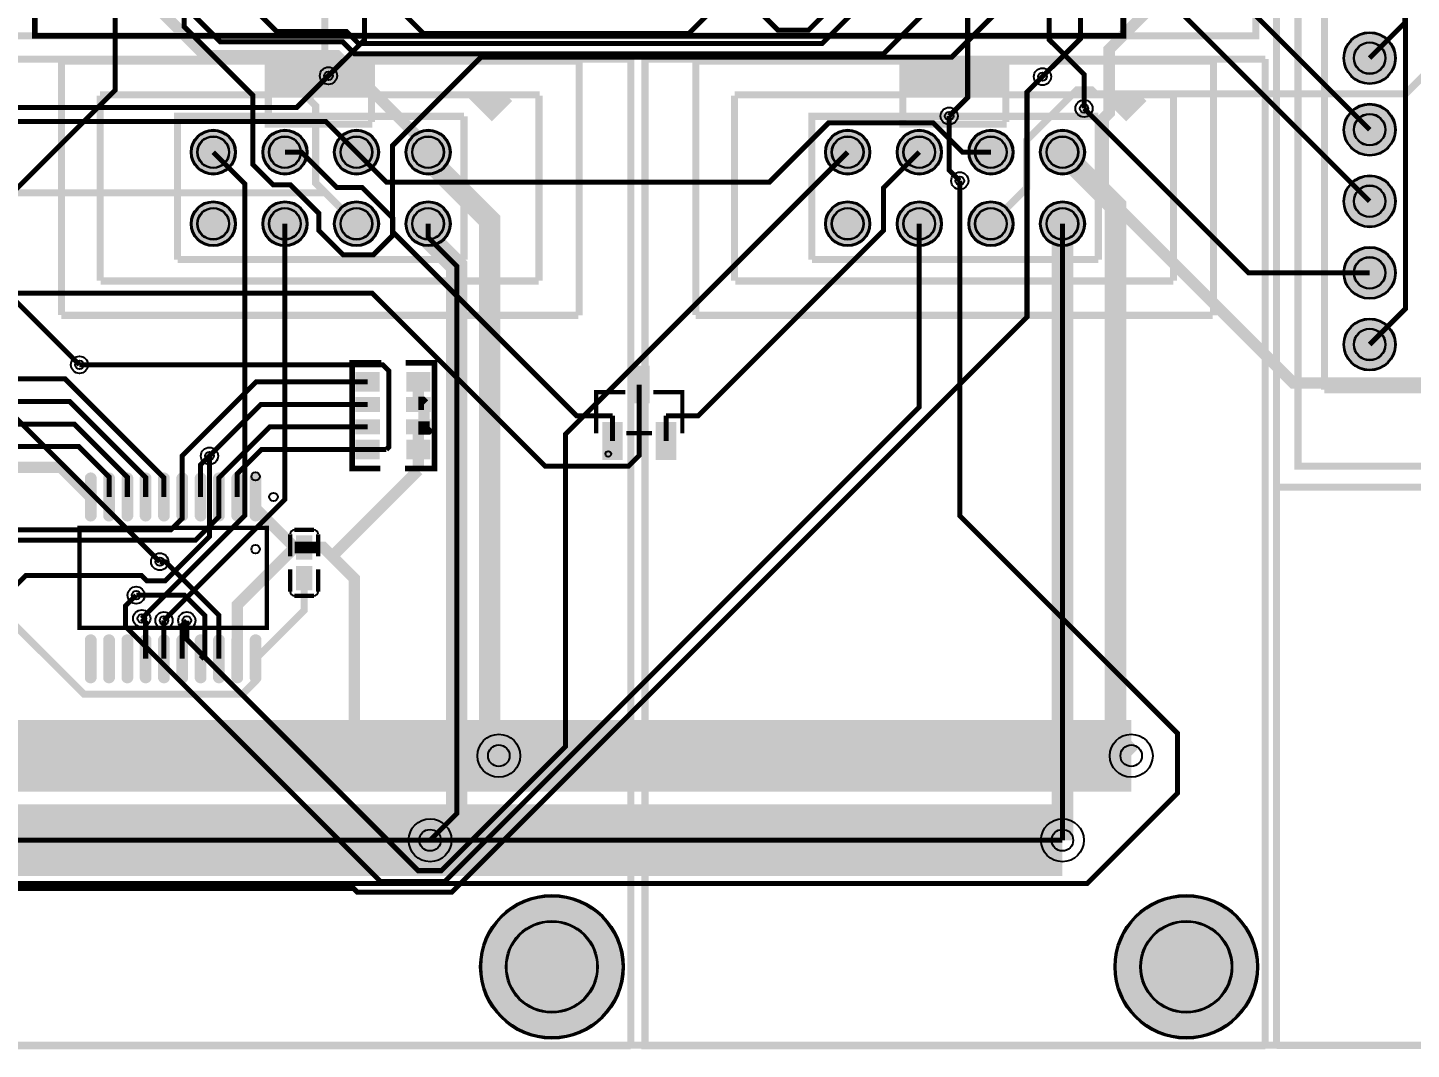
# Model space of a CAD drawing. Header units: millimetres. Extents: x 0 to 210, y -1 to 136.
# Drawn here: x 90.62 to 139.71, y -0.52 to 35.72 of the extents above; entities that cross this region are included whole.
import ezdxf

# ---------------------------------------------------------------- set-up
doc = ezdxf.new("R2010")
doc.units = ezdxf.units.MM
for name, color, linetype, true_color in [('BoardOutLine', 7, 'Continuous', 0xff00ff), ('BottomLayer', 7, 'Continuous', 0x0000ff), ('BottomSolderMaskLayer', 7, 'Continuous', 0xaa00ff), ('Document', 7, 'Continuous', 0xffffff), ('Hole', 7, 'Continuous', 0x222222), ('Multi-Layer', 7, 'Continuous', 0xc0c0c0), ('TopLayer', 7, 'Continuous', 0xff0000), ('TopPasteMaskLayer', 7, 'Continuous', 0x808080), ('TopSilkLayer', 7, 'Continuous', 0xffcc00), ('TopSolderMaskLayer', 7, 'Continuous', 0x800080)]:
    doc.layers.add(name, color=color, linetype=linetype, true_color=true_color)

msp = doc.modelspace()

# ---------------------------------------------------------------- hatches: boundary and pattern name
at = {"layer": 'BottomSolderMaskLayer'}
for points in [[(137.301, 34.645, 1), (139.152, 34.645, 1)], [(137.301, 32.105, 1), (139.152, 32.105, 1)], [(96.418, 31.307, 1), (97.993, 31.307, 1)], [(98.958, 31.307, 1), (100.533, 31.307, 1)], [(101.498, 31.307, 1), (103.073, 31.307, 1)], [(104.038, 31.307, 1), (105.613, 31.307, 1)], [(118.923, 31.307, 1), (120.497, 31.307, 1)], [(121.463, 31.307, 1), (123.037, 31.307, 1)], [(124.003, 31.307, 1), (125.577, 31.307, 1)], [(126.543, 31.307, 1), (128.117, 31.307, 1)], [(137.301, 29.565, 1), (139.152, 29.565, 1)], [(96.418, 28.767, 1), (97.993, 28.767, 1)], [(98.958, 28.767, 1), (100.533, 28.767, 1)], [(101.498, 28.767, 1), (103.073, 28.767, 1)], [(104.038, 28.767, 1), (105.613, 28.767, 1)], [(118.923, 28.767, 1), (120.497, 28.767, 1)], [(121.463, 28.767, 1), (123.037, 28.767, 1)], [(124.003, 28.767, 1), (125.577, 28.767, 1)], [(126.543, 28.767, 1), (128.117, 28.767, 1)], [(137.301, 27.025, 1), (139.152, 27.025, 1)], [(137.301, 24.485, 1), (139.152, 24.485, 1)], [(106.667, 2.407, 1), (111.769, 2.407, 1)], [(129.171, 2.407, 1), (134.273, 2.407, 1)]]:
    msp.add_hatch(color=256, dxfattribs=at).paths.add_polyline_path(points)
at = {"layer": 'Document'}
for points in [[(102.816, 33.237), (102.816, 34.437), (99.216, 34.437), (99.216, 33.237)], [(125.32, 33.237), (125.32, 34.437), (121.72, 34.437), (121.72, 33.237)], [(107.823, 33.339), (106.477, 33.339), (107.137, 32.679)], [(130.327, 33.339), (128.981, 33.339), (129.641, 32.679)]]:
    msp.add_hatch(color=256, dxfattribs=at).paths.add_polyline_path(points)
at = {"layer": 'Multi-Layer'}
for points in [[(137.327, 34.645, 1), (139.127, 34.645, 1)], [(137.327, 32.105, 1), (139.127, 32.105, 1)], [(96.444, 31.307, 1), (97.968, 31.307, 1)], [(98.984, 31.307, 1), (100.508, 31.307, 1)], [(101.524, 31.307, 1), (103.048, 31.307, 1)], [(104.064, 31.307, 1), (105.588, 31.307, 1)], [(118.948, 31.307, 1), (120.472, 31.307, 1)], [(121.488, 31.307, 1), (123.012, 31.307, 1)], [(124.028, 31.307, 1), (125.552, 31.307, 1)], [(126.568, 31.307, 1), (128.092, 31.307, 1)], [(137.327, 29.565, 1), (139.127, 29.565, 1)], [(96.444, 28.767, 1), (97.968, 28.767, 1)], [(98.984, 28.767, 1), (100.508, 28.767, 1)], [(101.524, 28.767, 1), (103.048, 28.767, 1)], [(104.064, 28.767, 1), (105.588, 28.767, 1)], [(118.948, 28.767, 1), (120.472, 28.767, 1)], [(121.488, 28.767, 1), (123.012, 28.767, 1)], [(124.028, 28.767, 1), (125.552, 28.767, 1)], [(126.568, 28.767, 1), (128.092, 28.767, 1)], [(137.327, 27.025, 1), (139.127, 27.025, 1)], [(137.327, 24.485, 1), (139.127, 24.485, 1)]]:
    msp.add_hatch(color=256, dxfattribs=at).paths.add_polyline_path(points)
at = {"layer": 'TopLayer'}
for points in [[(112.669, 23.686), (112.669, 22.436), (111.969, 22.436), (111.969, 23.686)], [(103.081, 23.485), (103.081, 22.835), (102.281, 22.835), (102.281, 23.485)], [(104.881, 23.485), (104.881, 22.835), (104.081, 22.835), (104.081, 23.485)], [(103.081, 22.61), (103.081, 22.11), (102.281, 22.11), (102.281, 22.61)], [(104.881, 22.61), (104.881, 22.11), (104.081, 22.11), (104.081, 22.61)], [(103.081, 21.81), (103.081, 21.31), (102.281, 21.31), (102.281, 21.81)], [(104.881, 21.81), (104.881, 21.31), (104.081, 21.31), (104.081, 21.81)], [(111.719, 21.686), (111.719, 20.436), (111.019, 20.436), (111.019, 21.686)], [(113.619, 21.686), (113.619, 20.436), (112.919, 20.436), (112.919, 21.686)], [(103.081, 21.085), (103.081, 20.435), (102.281, 20.435), (102.281, 21.085)], [(104.881, 21.085), (104.881, 20.435), (104.081, 20.435), (104.081, 21.085)], [(93.04, 18.386, -0.785398), (92.676, 18.386), (92.676, 19.764, -0.785398), (93.04, 19.764)], [(93.69, 18.386, -0.785398), (93.326, 18.386), (93.326, 19.764, -0.785398), (93.69, 19.764)], [(94.34, 18.386, -0.785398), (93.976, 18.386), (93.976, 19.764, -0.785398), (94.34, 19.764)], [(94.99, 18.386, -0.785398), (94.626, 18.386), (94.626, 19.764, -0.785398), (94.99, 19.764)], [(95.64, 18.386, -0.785398), (95.276, 18.386), (95.276, 19.764, -0.785398), (95.64, 19.764)], [(96.29, 18.386, -0.785398), (95.926, 18.386), (95.926, 19.764, -0.785398), (96.29, 19.764)], [(96.94, 18.386, -0.785398), (96.576, 18.386), (96.576, 19.764, -0.785398), (96.94, 19.764)], [(97.59, 18.386, -0.785398), (97.226, 18.386), (97.226, 19.764, -0.785398), (97.59, 19.764)], [(98.24, 18.386, -0.785398), (97.876, 18.386), (97.876, 19.764, -0.785398), (98.24, 19.764)], [(98.89, 18.386, -0.785398), (98.526, 18.386), (98.526, 19.764, -0.785398), (98.89, 19.764)], [(100.701, 16.888), (100.161, 16.888), (100.161, 17.678), (100.701, 17.678)], [(100.701, 16.588), (100.161, 16.588), (100.161, 15.797), (100.701, 15.797)], [(93.04, 12.644, -0.785398), (92.676, 12.644), (92.676, 14.022, -0.785398), (93.04, 14.022)], [(93.69, 12.644, -0.785398), (93.326, 12.644), (93.326, 14.022, -0.785398), (93.69, 14.022)], [(94.34, 12.644, -0.785398), (93.976, 12.644), (93.976, 14.022, -0.785398), (94.34, 14.022)], [(94.99, 12.644, -0.785398), (94.626, 12.644), (94.626, 14.022, -0.785398), (94.99, 14.022)], [(95.64, 12.644, -0.785398), (95.276, 12.644), (95.276, 14.022, -0.785398), (95.64, 14.022)], [(96.29, 12.644, -0.785398), (95.926, 12.644), (95.926, 14.022, -0.785398), (96.29, 14.022)], [(96.94, 12.644, -0.785398), (96.576, 12.644), (96.576, 14.022, -0.785398), (96.94, 14.022)], [(97.59, 12.644, -0.785398), (97.226, 12.644), (97.226, 14.022, -0.785398), (97.59, 14.022)], [(98.24, 12.644, -0.785398), (97.876, 12.644), (97.876, 14.022, -0.785398), (98.24, 14.022)], [(98.89, 12.644, -0.785398), (98.526, 12.644), (98.526, 14.022, -0.785398), (98.89, 14.022)]]:
    msp.add_hatch(color=256, dxfattribs=at).paths.add_polyline_path(points)
at = {"layer": 'TopPasteMaskLayer'}
for points in [[(112.669, 23.686), (112.669, 22.436), (111.969, 22.436), (111.969, 23.686)], [(103.081, 23.485), (103.081, 22.835), (102.281, 22.835), (102.281, 23.485)], [(104.881, 23.485), (104.881, 22.835), (104.081, 22.835), (104.081, 23.485)], [(103.081, 22.61), (103.081, 22.11), (102.281, 22.11), (102.281, 22.61)], [(104.881, 22.61), (104.881, 22.11), (104.081, 22.11), (104.081, 22.61)], [(103.081, 21.81), (103.081, 21.31), (102.281, 21.31), (102.281, 21.81)], [(104.881, 21.81), (104.881, 21.31), (104.081, 21.31), (104.081, 21.81)], [(111.719, 21.686), (111.719, 20.436), (111.019, 20.436), (111.019, 21.686)], [(113.619, 21.686), (113.619, 20.436), (112.919, 20.436), (112.919, 21.686)], [(103.081, 21.085), (103.081, 20.435), (102.281, 20.435), (102.281, 21.085)], [(104.881, 21.085), (104.881, 20.435), (104.081, 20.435), (104.081, 21.085)], [(93.04, 18.386, -0.785398), (92.676, 18.386), (92.676, 19.764, -0.785398), (93.04, 19.764)], [(93.69, 18.386, -0.785398), (93.326, 18.386), (93.326, 19.764, -0.785398), (93.69, 19.764)], [(94.34, 18.386, -0.785398), (93.976, 18.386), (93.976, 19.764, -0.785398), (94.34, 19.764)], [(94.99, 18.386, -0.785398), (94.626, 18.386), (94.626, 19.764, -0.785398), (94.99, 19.764)], [(95.64, 18.386, -0.785398), (95.276, 18.386), (95.276, 19.764, -0.785398), (95.64, 19.764)], [(96.29, 18.386, -0.785398), (95.926, 18.386), (95.926, 19.764, -0.785398), (96.29, 19.764)], [(96.94, 18.386, -0.785398), (96.576, 18.386), (96.576, 19.764, -0.785398), (96.94, 19.764)], [(97.59, 18.386, -0.785398), (97.226, 18.386), (97.226, 19.764, -0.785398), (97.59, 19.764)], [(98.24, 18.386, -0.785398), (97.876, 18.386), (97.876, 19.764, -0.785398), (98.24, 19.764)], [(98.89, 18.386, -0.785398), (98.526, 18.386), (98.526, 19.764, -0.785398), (98.89, 19.764)], [(100.206, 17.568), (100.656, 17.568), (100.706, 17.518), (100.706, 16.988), (100.656, 16.938), (100.206, 16.938), (100.156, 16.988), (100.156, 17.518)], [(100.206, 16.538), (100.656, 16.538), (100.706, 16.488), (100.706, 15.958), (100.656, 15.908), (100.206, 15.908), (100.156, 15.958), (100.156, 16.488)], [(93.04, 12.644, -0.785398), (92.676, 12.644), (92.676, 14.022, -0.785398), (93.04, 14.022)], [(93.69, 12.644, -0.785398), (93.326, 12.644), (93.326, 14.022, -0.785398), (93.69, 14.022)], [(94.34, 12.644, -0.785398), (93.976, 12.644), (93.976, 14.022, -0.785398), (94.34, 14.022)], [(94.99, 12.644, -0.785398), (94.626, 12.644), (94.626, 14.022, -0.785398), (94.99, 14.022)], [(95.64, 12.644, -0.785398), (95.276, 12.644), (95.276, 14.022, -0.785398), (95.64, 14.022)], [(96.29, 12.644, -0.785398), (95.926, 12.644), (95.926, 14.022, -0.785398), (96.29, 14.022)], [(96.94, 12.644, -0.785398), (96.576, 12.644), (96.576, 14.022, -0.785398), (96.94, 14.022)], [(97.59, 12.644, -0.785398), (97.226, 12.644), (97.226, 14.022, -0.785398), (97.59, 14.022)], [(98.24, 12.644, -0.785398), (97.876, 12.644), (97.876, 14.022, -0.785398), (98.24, 14.022)], [(98.89, 12.644, -0.785398), (98.526, 12.644), (98.526, 14.022, -0.785398), (98.89, 14.022)]]:
    msp.add_hatch(color=256, dxfattribs=at).paths.add_polyline_path(points)
at = {"layer": 'TopSolderMaskLayer'}
for points in [[(137.301, 34.645, 1), (139.152, 34.645, 1)], [(137.301, 32.105, 1), (139.152, 32.105, 1)], [(96.418, 31.307, 1), (97.993, 31.307, 1)], [(98.958, 31.307, 1), (100.533, 31.307, 1)], [(101.498, 31.307, 1), (103.073, 31.307, 1)], [(104.038, 31.307, 1), (105.613, 31.307, 1)], [(118.923, 31.307, 1), (120.497, 31.307, 1)], [(121.463, 31.307, 1), (123.037, 31.307, 1)], [(124.003, 31.307, 1), (125.577, 31.307, 1)], [(126.543, 31.307, 1), (128.117, 31.307, 1)], [(137.301, 29.565, 1), (139.152, 29.565, 1)], [(96.418, 28.767, 1), (97.993, 28.767, 1)], [(98.958, 28.767, 1), (100.533, 28.767, 1)], [(101.498, 28.767, 1), (103.073, 28.767, 1)], [(104.038, 28.767, 1), (105.613, 28.767, 1)], [(118.923, 28.767, 1), (120.497, 28.767, 1)], [(121.463, 28.767, 1), (123.037, 28.767, 1)], [(124.003, 28.767, 1), (125.577, 28.767, 1)], [(126.543, 28.767, 1), (128.117, 28.767, 1)], [(137.301, 27.025, 1), (139.152, 27.025, 1)], [(137.301, 24.485, 1), (139.152, 24.485, 1)], [(112.683, 23.732), (112.683, 22.391), (111.954, 22.391), (111.954, 23.732)], [(103.112, 23.505), (103.112, 22.814), (102.25, 22.814), (102.25, 23.505)], [(104.912, 23.505), (104.912, 22.814), (104.05, 22.814), (104.05, 23.505)], [(103.122, 22.626), (103.122, 22.094), (102.24, 22.094), (102.24, 22.626)], [(104.922, 22.626), (104.922, 22.094), (104.04, 22.094), (104.04, 22.626)], [(103.122, 21.826), (103.122, 21.294), (102.24, 21.294), (102.24, 21.826)], [(104.922, 21.826), (104.922, 21.294), (104.04, 21.294), (104.04, 21.826)], [(111.733, 21.732), (111.733, 20.391), (111.004, 20.391), (111.004, 21.732)], [(113.633, 21.732), (113.633, 20.391), (112.904, 20.391), (112.904, 21.732)], [(103.112, 21.106), (103.112, 20.414), (102.25, 20.414), (102.25, 21.106)], [(104.912, 21.106), (104.912, 20.414), (104.05, 20.414), (104.05, 21.106)], [(93.066, 18.366, -0.785398), (92.651, 18.366), (92.651, 19.784, -0.785398), (93.066, 19.784)], [(93.716, 18.366, -0.785398), (93.301, 18.366), (93.301, 19.784, -0.785398), (93.716, 19.784)], [(94.365, 18.366, -0.785398), (93.951, 18.366), (93.951, 19.784, -0.785398), (94.365, 19.784)], [(95.015, 18.366, -0.785398), (94.601, 18.366), (94.601, 19.784, -0.785398), (95.015, 19.784)], [(95.665, 18.366, -0.785398), (95.251, 18.366), (95.251, 19.784, -0.785398), (95.665, 19.784)], [(96.315, 18.366, -0.785398), (95.901, 18.366), (95.901, 19.784, -0.785398), (96.315, 19.784)], [(96.966, 18.366, -0.785398), (96.551, 18.366), (96.551, 19.784, -0.785398), (96.966, 19.784)], [(97.616, 18.366, -0.785398), (97.201, 18.366), (97.201, 19.784, -0.785398), (97.616, 19.784)], [(98.266, 18.366, -0.785398), (97.851, 18.366), (97.851, 19.784, -0.785398), (98.266, 19.784)], [(98.916, 18.366, -0.785398), (98.501, 18.366), (98.501, 19.784, -0.785398), (98.916, 19.784)], [(100.719, 16.85), (100.144, 16.85), (100.144, 17.715), (100.719, 17.715)], [(100.719, 16.625), (100.144, 16.625), (100.144, 15.76), (100.719, 15.76)], [(93.066, 12.624, -0.785398), (92.651, 12.624), (92.651, 14.042, -0.785398), (93.066, 14.042)], [(93.716, 12.624, -0.785398), (93.301, 12.624), (93.301, 14.042, -0.785398), (93.716, 14.042)], [(94.365, 12.624, -0.785398), (93.951, 12.624), (93.951, 14.042, -0.785398), (94.365, 14.042)], [(95.015, 12.624, -0.785398), (94.601, 12.624), (94.601, 14.042, -0.785398), (95.015, 14.042)], [(95.665, 12.624, -0.785398), (95.251, 12.624), (95.251, 14.042, -0.785398), (95.665, 14.042)], [(96.315, 12.624, -0.785398), (95.901, 12.624), (95.901, 14.042, -0.785398), (96.315, 14.042)], [(96.966, 12.624, -0.785398), (96.551, 12.624), (96.551, 14.042, -0.785398), (96.966, 14.042)], [(97.616, 12.624, -0.785398), (97.201, 12.624), (97.201, 14.042, -0.785398), (97.616, 14.042)], [(98.266, 12.624, -0.785398), (97.851, 12.624), (97.851, 14.042, -0.785398), (98.266, 14.042)], [(98.916, 12.624, -0.785398), (98.501, 12.624), (98.501, 14.042, -0.785398), (98.916, 14.042)], [(106.667, 2.407, 1), (111.769, 2.407, 1)], [(129.171, 2.407, 1), (134.273, 2.407, 1)]]:
    msp.add_hatch(color=256, dxfattribs=at).paths.add_polyline_path(points)

# ---------------------------------------------------------------- linework, layer by layer
at = {"layer": 'BoardOutLine', "const_width": 0.254}
msp.add_lwpolyline([(-0.086, 135.625), (209.914, 135.625), (209.914, -0.375), (-0.086, -0.375), (-0.086, 135.625)], close=True, dxfattribs=at)
at = {"layer": 'BottomLayer'}
for points, const_width in [([(128.095, 32.857), (128.095, 34.064), (126.861, 35.297), (126.861, 39.738), (108.968, 57.631), (108.968, 64.242), (108.559, 64.651), (108.559, 68.055), (109.829, 69.325), (109.829, 69.951)], 0.178), ([(112.369, 69.951), (113.639, 68.681), (113.639, 66.776), (116.475, 63.94), (120.033, 63.94), (121.616, 62.357), (121.616, 61.696), (122.277, 61.034), (123.751, 61.034), (142.088, 42.698), (142.088, 39.293), (141.249, 38.455), (140.202, 38.455), (139.497, 37.749), (139.497, 25.755), (138.227, 24.485)], 0.178), ([(126.62, 33.986), (126.072, 33.438), (126.072, 25.462), (105.661, 5.051), (102.32, 5.051), (102.191, 5.18), (62.024, 5.18), (61.425, 4.58), (43.446, 4.58), (42.852, 5.175), (13.561, 5.175), (11.316, 7.42), (11.316, 24.013), (8.594, 26.735), (8.594, 34.796), (9.73, 35.932), (9.73, 40.226), (5.834, 44.123), (5.834, 62.911), (9.326, 66.404)], 0.178), ([(98.51, 58.725), (99.97, 57.265), (99.97, 42.052), (101.165, 40.856), (101.165, 34.79), (100.64, 34.264), (100.64, 33.15), (100.84, 32.95), (100.84, 30.213), (102.286, 28.767)], 0.254), ([(92.46, 23.765), (87.953, 28.273), (87.953, 48.882), (89.51, 50.44)], 0.178), ([(140.767, 42.265), (139.376, 43.655), (137.684, 43.655), (131.224, 37.195), (130.979, 37.195), (130.562, 36.779), (130.562, 36.533), (128.985, 34.956), (128.985, 32.699), (128.777, 32.491), (128.777, 29.835)], 0.406), ([(97.486, 36.703), (97.486, 37.765), (95.712, 39.539), (95.165, 39.539), (93.726, 38.1), (93.726, 33.507), (88.902, 28.684)], 0.178), ([(125.426, 36.703), (123.395, 34.672), (106.698, 34.672), (103.568, 31.542), (103.568, 28.349), (102.886, 27.668), (101.813, 27.668), (100.951, 28.53), (100.951, 29.136), (99.935, 30.152), (99.325, 30.152), (98.614, 30.863), (98.614, 33.32), (96.175, 35.759), (96.175, 38.122), (95.369, 38.927)], 0.178), ([(138.227, 32.105), (132.938, 37.393), (132.938, 37.88)], 0.178), ([(102.566, 36.703), (102.566, 35.291), (101.292, 34.018)], 0.178), ([(138.227, 29.565), (131.307, 36.484)], 0.178), ([(86.777, 33.536), (86.777, 25.31), (95.308, 16.779)], 0.178), ([(123.311, 32.589), (123.311, 30.67), (123.687, 30.293)], 0.178), ([(107.336, 9.895), (107.01, 10.221), (107.01, 28.894), (104.826, 31.078), (104.826, 31.307)], 0.762), ([(107.336, 9.895), (107.01, 10.221), (107.01, 28.894), (104.826, 31.079), (104.826, 31.307)], 0.406), ([(129.768, 9.895), (129.21, 10.454), (129.21, 29.402), (127.33, 31.282), (127.33, 31.307)], 0.762), ([(128.777, 29.835), (127.33, 31.282), (127.33, 31.307)], 0.406), ([(94.669, 14.763), (98.329, 18.423), (98.329, 30.184), (97.206, 31.307)], 0.178), ([(119.71, 31.307), (109.701, 21.299), (109.701, 10.221), (105.299, 5.818), (104.473, 5.818), (96.267, 14.025), (96.267, 14.69)], 0.178), ([(129.768, 9.895), (129.21, 10.453), (129.21, 29.402), (128.777, 29.835)], 0.406), ([(104.899, 6.898), (105.842, 7.84), (105.842, 27.268), (104.826, 28.284), (104.826, 28.767)], 0.762), ([(127.33, 6.898), (127.33, 28.767)], 0.762), ([(122.25, 28.767), (122.25, 22.264), (105.415, 5.429), (103.145, 5.429), (94.095, 14.478), (94.095, 15.213), (94.472, 15.589)], 0.178), ([(99.746, 28.767), (99.746, 18.983), (95.458, 14.695)], 0.178), ([(104.899, 6.898), (105.842, 7.84), (105.842, 27.269), (104.826, 28.285), (104.826, 28.767)], 0.178), ([(127.33, 6.898), (127.33, 28.767)], 0.178), ([(97.07, 20.53), (97.07, 17.67), (95.502, 16.102), (94.846, 16.102), (94.654, 16.294), (90.565, 16.294), (89.148, 14.877)], 0.178)]:
    msp.add_lwpolyline(points, dxfattribs=dict(at, const_width=const_width))
at = {"layer": 'BottomSolderMaskLayer'}
for centre, radius in [((138.227, 34.645), 0.925), ((138.227, 34.645), 0.566), ((138.227, 32.105), 0.925), ((138.227, 32.105), 0.566), ((97.206, 31.307), 0.787), ((99.746, 31.307), 0.787), ((102.286, 31.307), 0.787), ((104.826, 31.307), 0.787), ((119.71, 31.307), 0.787), ((122.25, 31.307), 0.787), ((124.79, 31.307), 0.787), ((127.33, 31.307), 0.787), ((97.206, 31.307), 0.568), ((99.746, 31.307), 0.568), ((102.286, 31.307), 0.568), ((104.826, 31.307), 0.568), ((119.71, 31.307), 0.568), ((122.25, 31.307), 0.568), ((124.79, 31.307), 0.568), ((127.33, 31.307), 0.568), ((138.227, 29.565), 0.925), ((138.227, 29.565), 0.566), ((97.206, 28.767), 0.787), ((99.746, 28.767), 0.787), ((102.286, 28.767), 0.787), ((104.826, 28.767), 0.787), ((119.71, 28.767), 0.787), ((122.25, 28.767), 0.787), ((124.79, 28.767), 0.787), ((127.33, 28.767), 0.787), ((97.206, 28.767), 0.568), ((99.746, 28.767), 0.568), ((102.286, 28.767), 0.568), ((104.826, 28.767), 0.568), ((119.71, 28.767), 0.568), ((122.25, 28.767), 0.568), ((124.79, 28.767), 0.568), ((127.33, 28.767), 0.568), ((138.227, 27.025), 0.925), ((138.227, 27.025), 0.566), ((138.227, 24.485), 0.925), ((138.227, 24.485), 0.566), ((109.218, 2.407), 2.551), ((131.722, 2.407), 2.551), ((109.217, 2.407), 1.633), ((131.721, 2.407), 1.633)]:
    msp.add_circle(centre, radius, dxfattribs=at)
at = {"layer": 'Document'}
for centre, radius in [((111.219, 20.601), 0.1), ((98.708, 19.804), 0.15)]:
    msp.add_circle(centre, radius, dxfattribs=at)
at = {"layer": 'Hole'}
for centre, radius in [((101.292, 34.018), 0.152), ((126.62, 33.986), 0.152), ((128.095, 32.857), 0.152), ((123.311, 32.589), 0.152), ((123.687, 30.293), 0.152), ((92.46, 23.765), 0.152), ((97.07, 20.53), 0.152), ((95.308, 16.779), 0.152), ((94.472, 15.589), 0.152), ((94.669, 14.763), 0.152), ((95.458, 14.695), 0.152), ((96.267, 14.69), 0.152), ((107.336, 9.895), 0.381), ((129.768, 9.895), 0.381), ((104.899, 6.898), 0.381), ((127.33, 6.898), 0.381)]:
    msp.add_circle(centre, radius, dxfattribs=at)
at = {"layer": 'Multi-Layer'}
for centre, radius in [((138.227, 34.645), 0.9), ((138.227, 34.645), 0.55), ((101.292, 34.018), 0.305), ((126.62, 33.986), 0.305), ((123.311, 32.589), 0.305), ((128.095, 32.857), 0.305), ((138.227, 32.105), 0.9), ((138.227, 32.105), 0.55), ((97.206, 31.307), 0.762), ((99.746, 31.307), 0.762), ((102.286, 31.307), 0.762), ((104.826, 31.307), 0.762), ((119.71, 31.307), 0.762), ((122.25, 31.307), 0.762), ((124.79, 31.307), 0.762), ((127.33, 31.307), 0.762), ((97.206, 31.307), 0.55), ((99.746, 31.307), 0.55), ((102.286, 31.307), 0.55), ((104.826, 31.307), 0.55), ((119.71, 31.307), 0.55), ((122.25, 31.307), 0.55), ((124.79, 31.307), 0.55), ((127.33, 31.307), 0.55), ((123.687, 30.293), 0.305), ((138.227, 29.565), 0.9), ((138.227, 29.565), 0.55), ((97.206, 28.767), 0.762), ((99.746, 28.767), 0.762), ((102.286, 28.767), 0.762), ((104.826, 28.767), 0.762), ((119.71, 28.767), 0.762), ((122.25, 28.767), 0.762), ((124.79, 28.767), 0.762), ((127.33, 28.767), 0.762), ((97.206, 28.767), 0.55), ((99.746, 28.767), 0.55), ((102.286, 28.767), 0.55), ((104.826, 28.767), 0.55), ((119.71, 28.767), 0.55), ((122.25, 28.767), 0.55), ((124.79, 28.767), 0.55), ((127.33, 28.767), 0.55), ((138.227, 27.025), 0.9), ((138.227, 27.025), 0.55), ((138.227, 24.485), 0.9), ((138.227, 24.485), 0.55), ((92.46, 23.765), 0.305), ((97.07, 20.53), 0.305), ((95.308, 16.779), 0.305), ((94.472, 15.589), 0.305), ((94.669, 14.763), 0.305), ((95.458, 14.695), 0.305), ((96.267, 14.69), 0.305), ((107.336, 9.895), 0.762), ((129.768, 9.895), 0.762), ((104.899, 6.898), 0.762), ((127.33, 6.898), 0.762), ((109.218, 2.407), 2.5), ((131.722, 2.407), 2.5), ((109.217, 2.407), 1.6), ((131.721, 2.407), 1.6)]:
    msp.add_circle(centre, radius, dxfattribs=at)
at = {"layer": 'TopLayer'}
for points, const_width in [([(102.561, 70.302), (104.182, 68.681), (110.471, 68.681), (111.099, 68.052), (111.099, 66.858), (111.815, 66.142), (123.049, 66.142), (126.596, 62.595), (126.596, 61.543), (125.81, 60.757), (125.81, 56.52), (139.48, 42.85), (139.48, 35.898), (138.227, 34.645)], 0.178), ([(123.687, 30.293), (123.687, 18.411), (131.413, 10.686), (131.413, 8.571), (128.2, 5.359), (6.344, 5.359), (0.674, 11.029), (0.674, 67.545), (1.032, 67.903), (4.537, 67.903)], 0.178), ([(127.33, 6.898), (7.061, 6.898), (2.743, 11.216), (2.743, 60.706), (2.743, 60.706), (2.743, 65.329)], 2.54), ([(70.155, 40.197), (71.656, 41.698), (99.174, 41.698), (103.836, 37.036), (103.836, 36.347), (104.667, 35.516), (114.078, 35.516), (115.266, 36.703)], 0.178), ([(120.346, 36.703), (118.801, 35.158), (102.365, 35.158), (101.941, 35.583), (99.461, 35.583), (98.755, 36.289), (98.755, 36.976), (95.534, 40.197), (80.315, 40.197)], 0.178), ([(122.886, 36.703), (120.983, 34.801), (102.217, 34.801), (101.793, 35.225), (97.452, 35.225), (96.417, 36.261), (96.417, 36.79), (95.202, 38.005), (80.662, 38.005), (80.315, 37.657)], 0.178), ([(112.726, 36.703), (113.924, 37.902), (115.677, 37.902), (116.536, 37.043), (116.536, 36.339), (117.24, 35.634), (118.321, 35.634), (119.076, 36.388), (119.076, 37.08), (119.767, 37.772), (123.401, 37.772), (123.967, 37.206), (123.967, 33.245), (123.311, 32.589)], 0.178), ([(104.826, 31.307), (104.826, 31.492), (101.587, 34.73), (96.919, 34.73), (94.946, 36.703)], 0.406), ([(127.966, 36.703), (127.966, 35.331), (126.62, 33.986)], 0.178), ([(140.767, 34.645), (139.497, 33.375), (128.502, 33.375), (128.364, 33.513), (127.839, 33.513), (126.06, 31.733), (126.06, 30.037), (124.79, 28.767)], 0.254), ([(101.292, 34.018), (100.17, 32.896), (62.7, 32.896)], 0.178), ([(138.227, 27.025), (133.928, 27.025), (128.095, 32.857)], 0.178), ([(79.781, 31.307), (80.866, 32.392), (101.201, 32.392), (102.286, 31.307)], 0.178), ([(102.286, 31.307), (103.345, 30.248), (116.937, 30.248), (119.038, 32.349), (122.741, 32.349), (123.782, 31.307), (124.79, 31.307)], 0.178), ([(147.596, 28.06), (142.654, 23.118), (135.52, 23.118), (127.33, 31.307)], 0.406), ([(99.746, 31.307), (100.339, 31.307), (101.597, 30.049), (102.496, 30.049), (103.573, 28.973), (103.573, 28.477), (110.096, 21.954), (111.369, 21.954)], 0.178), ([(122.25, 31.307), (120.98, 30.037), (120.98, 28.524), (114.409, 21.954), (113.269, 21.954)], 0.178), ([(79.781, 28.767), (80.879, 29.865), (101.187, 29.865), (102.286, 28.767)], 0.254), ([(85.675, 26.306), (102.843, 26.306), (108.982, 20.168), (111.936, 20.168), (112.319, 20.551), (112.319, 23.062)], 0.178), ([(103.348, 20.76), (103.431, 20.843), (103.431, 23.554), (103.219, 23.765), (92.46, 23.765)], 0.178), ([(95.458, 19.075), (95.458, 19.754), (91.951, 23.261), (87.495, 23.261), (87.495, 23.261)], 0.178), ([(96.108, 19.075), (96.108, 20.543), (98.725, 23.16), (102.681, 23.16)], 0.178), ([(104.481, 23.16), (104.481, 22.428)], 0.406), ([(104.683, 22.36), (104.614, 22.428), (104.481, 22.428)], 0.406), ([(94.808, 19.075), (94.808, 19.766), (92.112, 22.462), (86.828, 22.462)], 0.178), ([(102.681, 22.36), (98.9, 22.36), (97.07, 20.53)], 0.178), ([(104.481, 22.36), (104.683, 22.36)], 0.406), ([(104.683, 21.56), (104.683, 22.36)], 0.406), ([(86.828, 21.662), (92.273, 21.662), (94.158, 19.777), (94.158, 19.075)], 0.178), ([(97.408, 19.075), (97.408, 19.755), (99.213, 21.56), (102.681, 21.56)], 0.178), ([(104.884, 21.56), (104.816, 21.492), (104.481, 21.492)], 0.406), ([(104.481, 21.56), (104.683, 21.56)], 0.406), ([(104.481, 20.76), (104.481, 21.492)], 0.406), ([(104.683, 21.56), (104.884, 21.56)], 0.406), ([(111.369, 21.062), (111.369, 21.954)], 0.178), ([(113.269, 21.062), (113.269, 21.954)], 0.178), ([(86.828, 20.862), (92.434, 20.862), (93.508, 19.788), (93.508, 19.075)], 0.178), ([(97.07, 20.53), (96.758, 20.218), (96.758, 19.075)], 0.178), ([(98.058, 19.075), (98.058, 19.9), (98.919, 20.76), (102.681, 20.76)], 0.178), ([(102.681, 20.76), (103.348, 20.76)], 0.178), ([(104.481, 20.76), (104.481, 20.029)], 0.406), ([(85.028, 20.13), (91.803, 20.13), (92.858, 19.075)], 0.406), ([(101.422, 16.969), (104.481, 20.029)], 0.406), ([(77.277, 17.92), (78.334, 18.977), (84.266, 18.977), (85.335, 17.908), (95.701, 17.908), (96.108, 18.315), (96.108, 19.075)], 0.178), ([(77.927, 17.195), (77.927, 17.934), (78.543, 18.55), (80.18, 18.55), (81.184, 17.546), (96.583, 17.546), (97.408, 18.371), (97.408, 19.075)], 0.178), ([(100.093, 17.283), (98.708, 18.668), (98.708, 19.075)], 0.406), ([(100.093, 17.283), (98.058, 15.248), (98.058, 13.333)], 0.406), ([(100.431, 17.283), (100.093, 17.283)], 0.406), ([(100.431, 17.283), (100.956, 17.283)], 0.406), ([(101.422, 16.969), (101.108, 17.283), (100.956, 17.283)], 0.406), ([(95.308, 16.779), (95.507, 16.779), (97.408, 14.878), (97.408, 13.333)], 0.178), ([(102.212, 9.895), (102.212, 16.179), (101.422, 16.969)], 0.406), ([(98.708, 13.333), (100.431, 15.056), (100.431, 16.193)], 0.254), ([(98.708, 13.333), (98.708, 12.546), (98.241, 12.079), (92.618, 12.079), (89.783, 14.913), (89.783, 15.141), (89.355, 15.569), (79.227, 15.569)], 0.254), ([(94.472, 15.589), (96.191, 15.589), (96.904, 14.877), (96.904, 13.479), (96.758, 13.333)], 0.178), ([(94.669, 14.763), (94.808, 14.624), (94.808, 13.333)], 0.178), ([(95.458, 13.333), (95.458, 14.695)], 0.178), ([(96.108, 13.333), (96.108, 14.531), (96.267, 14.69)], 0.178), ([(8.686, 11.241), (10.033, 9.895), (129.768, 9.895)], 2.54), ([(83.752, 9.895), (102.212, 9.895)], 0.406), ([(102.212, 9.895), (107.336, 9.895)], 0.406), ([(107.336, 9.895), (129.768, 9.895)], 0.406), ([(104.899, 6.898), (81.879, 6.898)], 0.178), ([(127.33, 6.898), (104.899, 6.898)], 0.178)]:
    msp.add_lwpolyline(points, dxfattribs=dict(at, const_width=const_width))
at = {"layer": 'TopSilkLayer'}
for points, const_width in [([(134.925, 67.118), (134.925, -0.382)], 0.254), ([(134.925, 47.325), (134.925, 19.425)], 0.254), ([(136.625, 22.878), (136.625, 43.858)], 0.254), ([(93.04, 37.973), (90.881, 37.973), (90.881, 35.433), (129.489, 35.433), (129.489, 37.973), (129.235, 37.973)], 0.203), ([(112.018, 34.607), (90.018, 34.607)], 0.254), ([(90.018, 34.607), (90.018, -0.393), (112.018, -0.393)], 0.254), ([(91.821, 25.533), (91.821, 34.533)], 0.254), ([(110.16, 34.533), (91.824, 34.533)], 0.254), ([(102.844, 32.298), (99.161, 32.298), (99.161, 34.533), (98.349, 34.533)], 0.254), ([(102.819, 32.374), (102.819, 34.533)], 0.254), ([(110.185, 34.516), (110.185, 25.516)], 0.254), ([(112.018, -0.393), (112.018, 34.607)], 0.254), ([(134.522, 34.607), (112.522, 34.607)], 0.254), ([(112.522, 34.607), (112.522, -0.393), (134.522, -0.393)], 0.254), ([(114.325, 25.533), (114.325, 34.533)], 0.254), ([(132.664, 34.533), (114.328, 34.533)], 0.254), ([(125.349, 32.298), (121.666, 32.298), (121.666, 34.533), (120.853, 34.533)], 0.254), ([(125.323, 32.374), (125.323, 34.533)], 0.254), ([(132.689, 34.516), (132.689, 25.516)], 0.254), ([(134.522, -0.393), (134.522, 34.607)], 0.254), ([(99.136, 33.339), (93.192, 33.339)], 0.254), ([(93.192, 26.744), (93.192, 33.314)], 0.254), ([(108.788, 33.339), (102.844, 33.339)], 0.254), ([(107.721, 33.212), (107.086, 32.577), (106.4, 33.263), (106.4, 33.288)], 0.254), ([(108.763, 33.314), (108.763, 26.744)], 0.254), ([(121.64, 33.339), (115.697, 33.339)], 0.254), ([(115.697, 26.744), (115.697, 33.314)], 0.254), ([(131.292, 33.339), (125.349, 33.339)], 0.254), ([(130.226, 33.212), (129.591, 32.577), (128.905, 33.263), (128.905, 33.288)], 0.254), ([(131.267, 33.314), (131.267, 26.744)], 0.254), ([(95.938, 27.497), (95.938, 32.577), (106.098, 32.577)], 0.254), ([(106.098, 32.577), (106.098, 27.497)], 0.254), ([(118.442, 27.497), (118.442, 32.577), (128.602, 32.577)], 0.254), ([(128.602, 32.577), (128.602, 27.497)], 0.254), ([(106.098, 27.497), (95.938, 27.497)], 0.254), ([(128.602, 27.497), (118.442, 27.497)], 0.254), ([(108.754, 26.735), (93.215, 26.735)], 0.254), ([(131.258, 26.735), (115.72, 26.735)], 0.254), ([(110.157, 25.516), (91.816, 25.516)], 0.254), ([(132.662, 25.516), (114.32, 25.516)], 0.254), ([(103.131, 20.09), (102.131, 20.09), (102.131, 23.83), (103.171, 23.83)], 0.2), ([(104.031, 23.83), (105.051, 23.83), (105.051, 20.09), (104.011, 20.09)], 0.2), ([(110.792, 21.335), (110.792, 22.788), (111.824, 22.788)], 0.152), ([(113.845, 21.335), (113.845, 22.788), (112.813, 22.788)], 0.152), ([(142.365, 22.878), (136.625, 22.878)], 0.254), ([(112.774, 21.335), (111.863, 21.335)], 0.152), ([(134.925, 19.425), (144.069, 19.425)], 0.254), ([(99.933, 17.754), (99.933, 16.964)], 0.152), ([(100.778, 17.906), (100.085, 17.906)], 0.152), ([(100.93, 16.964), (100.93, 17.754)], 0.152), ([(99.933, 15.721), (99.933, 16.511)], 0.152), ([(100.93, 16.511), (100.93, 15.721)], 0.152), ([(100.778, 15.569), (100.085, 15.569)], 0.152), ([(134.925, -0.382), (209.925, -0.382)], 0.254)]:
    msp.add_lwpolyline(points, dxfattribs=dict(at, const_width=const_width))
for points, const_width in [([(82.626, 63.373), (134.189, 63.373), (134.189, 35.433), (82.626, 35.433), (82.626, 63.373)], 0.254), ([(135.687, 20.167), (135.687, 46.583), (143.307, 46.583), (143.307, 20.167), (135.687, 20.167)], 0.254), ([(99.109, 17.976), (99.109, 14.433), (92.457, 14.433), (92.457, 17.976), (99.109, 17.976)], 0.152)]:
    msp.add_lwpolyline(points, close=True, dxfattribs=dict(at, const_width=const_width))
for centre, radius in [((138.225, 34.638), 0.9), ((138.225, 32.098), 0.9), ((97.208, 31.307), 0.8), ((99.748, 31.307), 0.8), ((102.288, 31.307), 0.8), ((104.828, 31.307), 0.8), ((119.712, 31.307), 0.8), ((122.252, 31.307), 0.8), ((124.792, 31.307), 0.8), ((127.332, 31.307), 0.8), ((138.225, 29.558), 0.9), ((97.208, 28.767), 0.8), ((99.748, 28.767), 0.8), ((102.288, 28.767), 0.8), ((104.828, 28.767), 0.8), ((119.712, 28.767), 0.8), ((122.252, 28.767), 0.8), ((124.792, 28.767), 0.8), ((127.332, 28.767), 0.8), ((138.225, 27.018), 0.9), ((138.225, 24.477), 0.9), ((99.342, 19.075), 0.15), ((98.708, 17.223), 0.15), ((109.218, 2.407), 2.5), ((131.722, 2.407), 2.5)]:
    msp.add_circle(centre, radius, dxfattribs=at)
for centre, start, end in [((100.085, 17.754), 90, 180), ((100.778, 17.754), 0, 90), ((100.085, 15.721), 180, 270), ((100.778, 15.721), 270, 0)]:
    msp.add_arc(centre, 0.152, start, end, dxfattribs=at)
at = {"layer": 'TopSolderMaskLayer'}
for centre, radius in [((138.227, 34.645), 0.925), ((138.227, 34.645), 0.566), ((138.227, 32.105), 0.925), ((138.227, 32.105), 0.566), ((97.206, 31.307), 0.787), ((99.746, 31.307), 0.787), ((102.286, 31.307), 0.787), ((104.826, 31.307), 0.787), ((119.71, 31.307), 0.787), ((122.25, 31.307), 0.787), ((124.79, 31.307), 0.787), ((127.33, 31.307), 0.787), ((97.206, 31.307), 0.568), ((99.746, 31.307), 0.568), ((102.286, 31.307), 0.568), ((104.826, 31.307), 0.568), ((119.71, 31.307), 0.568), ((122.25, 31.307), 0.568), ((124.79, 31.307), 0.568), ((127.33, 31.307), 0.568), ((138.227, 29.565), 0.925), ((138.227, 29.565), 0.566), ((97.206, 28.767), 0.787), ((99.746, 28.767), 0.787), ((102.286, 28.767), 0.787), ((104.826, 28.767), 0.787), ((119.71, 28.767), 0.787), ((122.25, 28.767), 0.787), ((124.79, 28.767), 0.787), ((127.33, 28.767), 0.787), ((97.206, 28.767), 0.568), ((99.746, 28.767), 0.568), ((102.286, 28.767), 0.568), ((104.826, 28.767), 0.568), ((119.71, 28.767), 0.568), ((122.25, 28.767), 0.568), ((124.79, 28.767), 0.568), ((127.33, 28.767), 0.568), ((138.227, 27.025), 0.925), ((138.227, 27.025), 0.566), ((138.227, 24.485), 0.925), ((138.227, 24.485), 0.566), ((109.218, 2.407), 2.551), ((131.722, 2.407), 2.551), ((109.217, 2.407), 1.633), ((131.721, 2.407), 1.633)]:
    msp.add_circle(centre, radius, dxfattribs=at)

doc.saveas('drawing.dxf')
